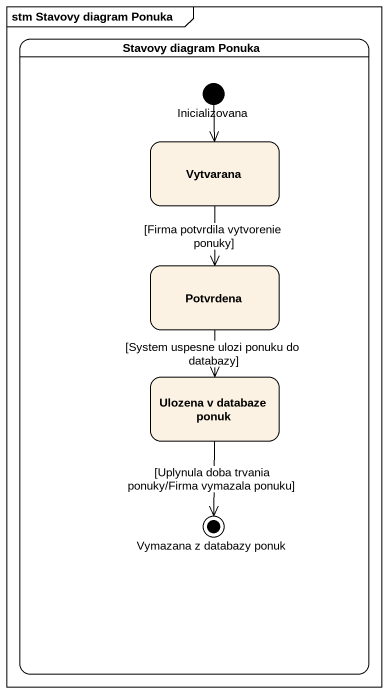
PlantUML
@startuml
mainframe stm Stavovy diagram Ponuka
hide empty description
state "Stavovy diagram Ponuka" as Stavovy_diagram_Ponuka {
  state Inicializovana <<start>>
  state Vytvarana
  state Potvrdena
  state "Ulozena v databaze ponuk" as Ulozena_v_databaze_ponuk
  state "Vymazana z databazy ponuk" as Vymazana_z_databazy_ponuk <<end>>
}
Inicializovana --> Vytvarana
Vytvarana --> Potvrdena : [Firma potvrdila vytvorenie ponuky]
Potvrdena --> Ulozena_v_databaze_ponuk : [System uspesne ulozi ponuku do databazy]
Ulozena_v_databaze_ponuk --> Vymazana_z_databazy_ponuk : [Uplynula doba trvania ponuky/Firma vymazala ponuku]
@enduml
